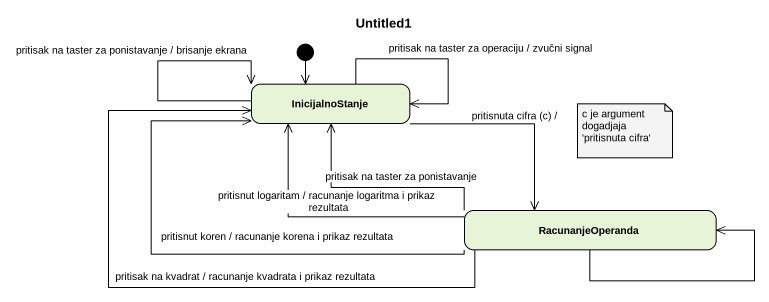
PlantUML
@startuml
title Untitled1
hide empty description
state InicijalnoStanje
state RacunanjeOperanda
[*] --> InicijalnoStanje
InicijalnoStanje --> InicijalnoStanje : pritisak na taster za operaciju / zvučni signal
InicijalnoStanje --> InicijalnoStanje : pritisak na taster za ponistavanje / brisanje ekrana
InicijalnoStanje -right-> RacunanjeOperanda : pritisnuta cifra (c) /
RacunanjeOperanda -left-> InicijalnoStanje : pritisak na kvadrat / racunanje kvadrata i prikaz rezultata
RacunanjeOperanda -left-> InicijalnoStanje : pritisak na taster za ponistavanje
RacunanjeOperanda -left-> InicijalnoStanje : pritisnut koren / racunanje korena i prikaz rezultata
RacunanjeOperanda -left-> InicijalnoStanje : pritisnut logaritam / racunanje logaritma i prikaz rezultata
RacunanjeOperanda --> RacunanjeOperanda
note as N1
  c je argument dogadjaja 'pritisnuta cifra'
end note
@enduml
